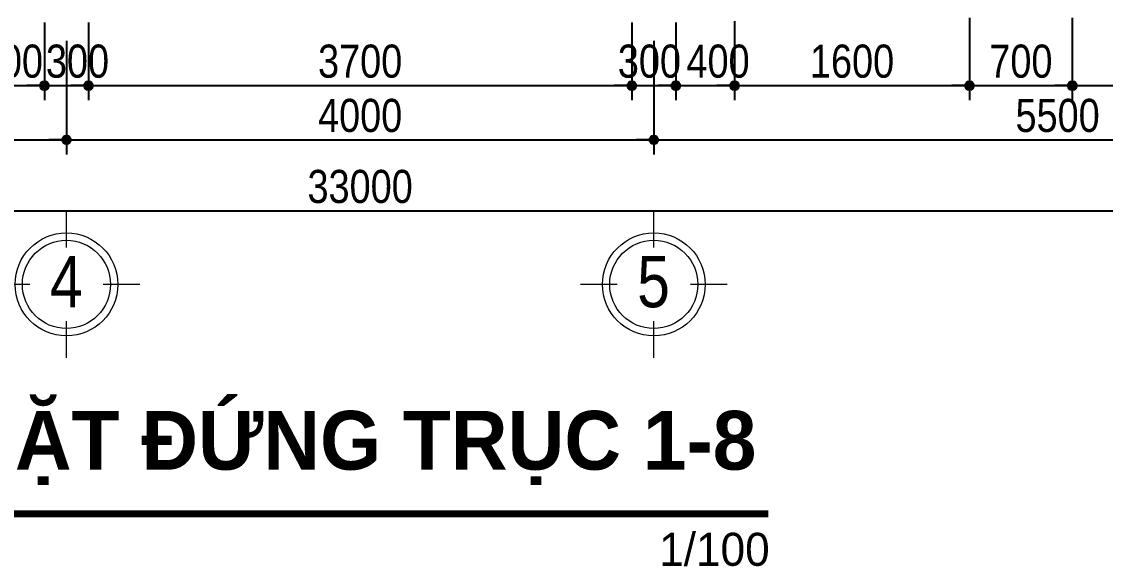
# Model space of a CAD drawing. Extents: x -79995 to 347433, y -157641 to 104789.
# Drawn here: x 1093 to 8473, y -33003 to -29297 of the extents above; entities that cross this region are included whole.
import ezdxf
from ezdxf.enums import TextEntityAlignment as Align

# ---------------------------------------------------------------- set-up
doc = ezdxf.new("R2010")
doc.units = 0
doc.layers.get('DEFPOINTS').update_dxf_attribs({"linetype": 'CONTINUOUS'})
for name, color, linetype in [('DIM', 1, 'CONTINUOUS'), ('TAGS', 60, 'CONTINUOUS'), ('TEXT', 7, 'CONTINUOUS')]:
    doc.layers.add(name, color=color, linetype=linetype)
doc.layers.add('TEN TRUC', color=3, linetype='CONTINUOUS', lineweight=18)
doc.styles.add('HEL-CONDENSE', font='')
doc.styles.add('SWISS-CONDENSE', font='')
doc.styles.add('VNI-HELVE-CONDENSEN', font='')
doc.styles.get('HEL-CONDENSE').set_extended_font_data('VNI-Helve-Condense')
doc.styles.get('SWISS-CONDENSE').set_extended_font_data('VNI-Swiss-Condense')
doc.styles.get('VNI-HELVE-CONDENSEN').set_extended_font_data('VNI-Helve-Condense')
doc.dimstyles.new('D100', dxfattribs={"dimtxt": 225, "dimasz": 1.2, "dimexe": 100, "dimexo": 0, "dimgap": 50, "dimtad": 1, "dimdec": 0, "dimzin": 13, "dimdsep": 46, "dimtxsty": 'HEL-CONDENSE', "dimblk": 'D50', "dimcen": 0, "dimclrd": 1, "dimclre": 1, "dimclrt": 7, "dimadec": 0, "dimazin": 0, "dimtfac": 1, "dimtdec": 0, "dimtmove": 0, "dimatfit": 3, "dimldrblk": 'D50', "dimfxl": 1, "dimtolj": 1, "dimtzin": 13, "dimarcsym": 0})

# ---------------------------------------------------------------- blocks, each defined once
blk = doc.blocks.new('D50')
at = {"layer": 'DIM'}
blk.add_hatch(color=256, dxfattribs=at).paths.add_polyline_path([(25, 0, 1), (-25, 0, 1)])
blk.add_line((25, 0), (100, 0), dxfattribs=at)
blk.add_circle((0, 0), 25, dxfattribs=at)
blk = doc.blocks.new('*D613')
at = {"layer": 'DEFPOINTS', "color": 0, "transparency": 16777216}
for p in [(-4101.5, -29428), (1398.5, -29428), (1398.5, -30101.4)]:
    blk.add_point(p, dxfattribs=at)
at = {"layer": 'DIM', "color": 1, "lineweight": -2, "transparency": 16777216}
for p, q in [((-4101.5, -29428), (-4101.5, -30201.4)), ((1398.5, -29428), (1398.5, -30201.4)), ((-4100.3, -30101.4), (1397.3, -30101.4))]:
    blk.add_line(p, q, dxfattribs=at)
at = {"layer": 'DIM', "color": 1, "lineweight": -2, "transparency": 16777216, "xscale": 1.199999999999999, "yscale": 1.199999999999999, "zscale": 1.199999999999999, "rotation": 180}
blk.add_blockref('D50', (-4101.5, -30101.4), dxfattribs=at)
at = {"layer": 'DIM', "color": 1, "lineweight": -2, "transparency": 16777216, "xscale": 1.199999999999999, "yscale": 1.199999999999999, "zscale": 1.199999999999999}
blk.add_blockref('D50', (1398.5, -30101.4), dxfattribs=at)
at = {"layer": 'DIM', "color": 7, "transparency": 16777216, "insert": (-1351.5, -29936.5), "char_height": 225, "attachment_point": 5, "style": 'HEL-CONDENSE'}
blk.add_mtext('\\A1;5500', dxfattribs=at)
blk = doc.blocks.new('*D614')
at = {"layer": 'DEFPOINTS', "color": 0, "transparency": 16777216}
for p in [(1398.5, -29428), (5398.5, -29428), (5398.5, -30101.4)]:
    blk.add_point(p, dxfattribs=at)
at = {"layer": 'DIM', "color": 1, "lineweight": -2, "transparency": 16777216}
for p, q in [((1398.5, -29428), (1398.5, -30201.4)), ((5398.5, -29428), (5398.5, -30201.4)), ((1399.7, -30101.4), (5397.3, -30101.4))]:
    blk.add_line(p, q, dxfattribs=at)
at = {"layer": 'DIM', "color": 1, "lineweight": -2, "transparency": 16777216, "xscale": 1.199999999999999, "yscale": 1.199999999999999, "zscale": 1.199999999999999, "rotation": 180}
blk.add_blockref('D50', (1398.5, -30101.4), dxfattribs=at)
at = {"layer": 'DIM', "color": 1, "lineweight": -2, "transparency": 16777216, "xscale": 1.199999999999999, "yscale": 1.199999999999999, "zscale": 1.199999999999999}
blk.add_blockref('D50', (5398.5, -30101.4), dxfattribs=at)
at = {"layer": 'DIM', "color": 7, "transparency": 16777216, "insert": (3398.5, -29936.5), "char_height": 225, "attachment_point": 5, "style": 'HEL-CONDENSE'}
blk.add_mtext('\\A1;4000', dxfattribs=at)
blk = doc.blocks.new('*D615')
at = {"layer": 'DEFPOINTS', "color": 0, "transparency": 16777216}
for p in [(5398.5, -29428), (10898.5, -29428), (10898.5, -30101.4)]:
    blk.add_point(p, dxfattribs=at)
at = {"layer": 'DIM', "color": 1, "lineweight": -2, "transparency": 16777216}
for p, q in [((5398.5, -29428), (5398.5, -30201.4)), ((10898.5, -29428), (10898.5, -30201.4)), ((5399.7, -30101.4), (10897.3, -30101.4))]:
    blk.add_line(p, q, dxfattribs=at)
at = {"layer": 'DIM', "color": 1, "lineweight": -2, "transparency": 16777216, "xscale": 1.199999999999999, "yscale": 1.199999999999999, "zscale": 1.199999999999999, "rotation": 180}
blk.add_blockref('D50', (5398.5, -30101.4), dxfattribs=at)
at = {"layer": 'DIM', "color": 1, "lineweight": -2, "transparency": 16777216, "xscale": 1.199999999999999, "yscale": 1.199999999999999, "zscale": 1.199999999999999}
blk.add_blockref('D50', (10898.5, -30101.4), dxfattribs=at)
at = {"layer": 'DIM', "color": 7, "transparency": 16777216, "insert": (8148.5, -29936.5), "char_height": 225, "attachment_point": 5, "style": 'HEL-CONDENSE'}
blk.add_mtext('\\A1;5500', dxfattribs=at)
blk = doc.blocks.new('*D618')
at = {"layer": 'DEFPOINTS', "color": 0, "transparency": 16777216}
for p in [(-13101.5, -29428), (19898.5, -29428), (19898.5, -30584.8)]:
    blk.add_point(p, dxfattribs=at)
at = {"layer": 'DIM', "color": 1, "lineweight": -2, "transparency": 16777216}
for p, q in [((-13101.5, -29428), (-13101.5, -30684.8)), ((19898.5, -29428), (19898.5, -30684.8)), ((-13100.3, -30584.8), (19897.3, -30584.8))]:
    blk.add_line(p, q, dxfattribs=at)
at = {"layer": 'DIM', "color": 1, "lineweight": -2, "transparency": 16777216, "xscale": 1.199999999999999, "yscale": 1.199999999999999, "zscale": 1.199999999999999, "rotation": 180}
blk.add_blockref('D50', (-13101.5, -30584.8), dxfattribs=at)
at = {"layer": 'DIM', "color": 1, "lineweight": -2, "transparency": 16777216, "xscale": 1.199999999999999, "yscale": 1.199999999999999, "zscale": 1.199999999999999}
blk.add_blockref('D50', (19898.5, -30584.8), dxfattribs=at)
at = {"layer": 'DIM', "color": 7, "transparency": 16777216, "insert": (3398.5, -30419.9), "char_height": 225, "attachment_point": 5, "style": 'HEL-CONDENSE'}
blk.add_mtext('\\A1;33000', dxfattribs=at)
blk = doc.blocks.new('A$C206177D3')
at = {"layer": 'TEN TRUC', "ltscale": 1000}
for p, q in [((-36.6, 240.1), (-36.6, 490.1)), ((-286.6, -9.9), (-536.6, -9.9)), ((463.4, -9.9), (213.4, -9.9)), ((-36.6, -509.9), (-36.6, -259.9))]:
    blk.add_line(p, q, dxfattribs=at)
blk.add_circle((-36.6, -9.9), 350, dxfattribs=at)
at = {"layer": 'TEN TRUC', "color": 254, "ltscale": 1000}
blk.add_circle((-36.6, -9.9), 300, dxfattribs=at)
blk = doc.blocks.new('*D704')
at = {"layer": 'DEFPOINTS', "color": 0, "linetype": 'Continuous', "transparency": 16777216}
for p in [(848.5, -29300.1), (1248.5, -29303.7), (1248.5, -29732.2)]:
    blk.add_point(p, dxfattribs=at)
at = {"layer": 'DIM', "color": 1, "linetype": 'Continuous', "lineweight": -2, "transparency": 16777216}
for p, q in [((848.5, -29300.1), (848.5, -29832.2)), ((1248.5, -29303.7), (1248.5, -29832.2)), ((849.7, -29732.2), (1247.3, -29732.2))]:
    blk.add_line(p, q, dxfattribs=at)
at = {"layer": 'DIM', "color": 1, "linetype": 'Continuous', "lineweight": -2, "transparency": 16777216, "xscale": 1.199999999999999, "yscale": 1.199999999999999, "zscale": 1.199999999999999, "rotation": 180}
blk.add_blockref('D50', (848.5, -29732.2), dxfattribs=at)
at = {"layer": 'DIM', "color": 1, "linetype": 'Continuous', "lineweight": -2, "transparency": 16777216, "xscale": 1.199999999999999, "yscale": 1.199999999999999, "zscale": 1.199999999999999}
blk.add_blockref('D50', (1248.5, -29732.2), dxfattribs=at)
at = {"layer": 'DIM', "color": 7, "linetype": 'Continuous', "transparency": 16777216, "insert": (1023.5, -29567.3), "char_height": 225, "attachment_point": 5, "style": 'HEL-CONDENSE'}
blk.add_mtext('\\A1;400', dxfattribs=at)
blk = doc.blocks.new('*D705')
at = {"layer": 'DEFPOINTS', "color": 0, "linetype": 'Continuous', "transparency": 16777216}
for p in [(1248.5, -29303.7), (1548.5, -29303.7), (1548.5, -29732.2)]:
    blk.add_point(p, dxfattribs=at)
at = {"layer": 'DIM', "color": 1, "linetype": 'Continuous', "lineweight": -2, "transparency": 16777216}
for p, q in [((1248.5, -29303.7), (1248.5, -29832.2)), ((1548.5, -29303.7), (1548.5, -29832.2)), ((1249.7, -29732.2), (1547.3, -29732.2))]:
    blk.add_line(p, q, dxfattribs=at)
at = {"layer": 'DIM', "color": 1, "linetype": 'Continuous', "lineweight": -2, "transparency": 16777216, "xscale": 1.199999999999999, "yscale": 1.199999999999999, "zscale": 1.199999999999999, "rotation": 180}
blk.add_blockref('D50', (1248.5, -29732.2), dxfattribs=at)
at = {"layer": 'DIM', "color": 1, "linetype": 'Continuous', "lineweight": -2, "transparency": 16777216, "xscale": 1.199999999999999, "yscale": 1.199999999999999, "zscale": 1.199999999999999}
blk.add_blockref('D50', (1548.5, -29732.2), dxfattribs=at)
at = {"layer": 'DIM', "color": 7, "linetype": 'Continuous', "transparency": 16777216, "insert": (1473.5, -29567.3), "char_height": 225, "attachment_point": 5, "style": 'HEL-CONDENSE'}
blk.add_mtext('\\A1;300', dxfattribs=at)
blk = doc.blocks.new('*D706')
at = {"layer": 'DEFPOINTS', "color": 0, "linetype": 'Continuous', "transparency": 16777216}
for p in [(1548.5, -29303.7), (5248.5, -29303.7), (5248.5, -29732.2)]:
    blk.add_point(p, dxfattribs=at)
at = {"layer": 'DIM', "color": 1, "linetype": 'Continuous', "lineweight": -2, "transparency": 16777216}
for p, q in [((1548.5, -29303.7), (1548.5, -29832.2)), ((5248.5, -29303.7), (5248.5, -29832.2)), ((1549.7, -29732.2), (5247.3, -29732.2))]:
    blk.add_line(p, q, dxfattribs=at)
at = {"layer": 'DIM', "color": 1, "linetype": 'Continuous', "lineweight": -2, "transparency": 16777216, "xscale": 1.199999999999999, "yscale": 1.199999999999999, "zscale": 1.199999999999999, "rotation": 180}
blk.add_blockref('D50', (1548.5, -29732.2), dxfattribs=at)
at = {"layer": 'DIM', "color": 1, "linetype": 'Continuous', "lineweight": -2, "transparency": 16777216, "xscale": 1.199999999999999, "yscale": 1.199999999999999, "zscale": 1.199999999999999}
blk.add_blockref('D50', (5248.5, -29732.2), dxfattribs=at)
at = {"layer": 'DIM', "color": 7, "linetype": 'Continuous', "transparency": 16777216, "insert": (3398.5, -29567.3), "char_height": 225, "attachment_point": 5, "style": 'HEL-CONDENSE'}
blk.add_mtext('\\A1;3700', dxfattribs=at)
blk = doc.blocks.new('*D707')
at = {"layer": 'DEFPOINTS', "color": 0, "linetype": 'Continuous', "transparency": 16777216}
for p in [(5248.5, -29303.7), (5548.5, -29303.7), (5548.5, -29732.2)]:
    blk.add_point(p, dxfattribs=at)
at = {"layer": 'DIM', "color": 1, "linetype": 'Continuous', "lineweight": -2, "transparency": 16777216}
for p, q in [((5248.5, -29303.7), (5248.5, -29832.2)), ((5548.5, -29303.7), (5548.5, -29832.2)), ((5249.7, -29732.2), (5547.3, -29732.2))]:
    blk.add_line(p, q, dxfattribs=at)
at = {"layer": 'DIM', "color": 1, "linetype": 'Continuous', "lineweight": -2, "transparency": 16777216, "xscale": 1.199999999999999, "yscale": 1.199999999999999, "zscale": 1.199999999999999, "rotation": 180}
blk.add_blockref('D50', (5248.5, -29732.2), dxfattribs=at)
at = {"layer": 'DIM', "color": 1, "linetype": 'Continuous', "lineweight": -2, "transparency": 16777216, "xscale": 1.199999999999999, "yscale": 1.199999999999999, "zscale": 1.199999999999999}
blk.add_blockref('D50', (5548.5, -29732.2), dxfattribs=at)
at = {"layer": 'DIM', "color": 7, "linetype": 'Continuous', "transparency": 16777216, "insert": (5368.5, -29567.3), "char_height": 225, "attachment_point": 5, "style": 'HEL-CONDENSE'}
blk.add_mtext('\\A1;300', dxfattribs=at)
blk = doc.blocks.new('*D708')
at = {"layer": 'DEFPOINTS', "color": 0, "linetype": 'Continuous', "transparency": 16777216}
for p in [(5948.5, -29293.2), (5548.5, -29303.7), (5948.5, -29732.2)]:
    blk.add_point(p, dxfattribs=at)
at = {"layer": 'DIM', "color": 1, "linetype": 'Continuous', "lineweight": -2, "transparency": 16777216}
for p, q in [((5948.5, -29293.2), (5948.5, -29832.2)), ((5548.5, -29303.7), (5548.5, -29832.2)), ((5549.7, -29732.2), (5947.3, -29732.2))]:
    blk.add_line(p, q, dxfattribs=at)
at = {"layer": 'DIM', "color": 1, "linetype": 'Continuous', "lineweight": -2, "transparency": 16777216, "xscale": 1.199999999999999, "yscale": 1.199999999999999, "zscale": 1.199999999999999, "rotation": 180}
blk.add_blockref('D50', (5548.5, -29732.2), dxfattribs=at)
at = {"layer": 'DIM', "color": 1, "linetype": 'Continuous', "lineweight": -2, "transparency": 16777216, "xscale": 1.199999999999999, "yscale": 1.199999999999999, "zscale": 1.199999999999999}
blk.add_blockref('D50', (5948.5, -29732.2), dxfattribs=at)
at = {"layer": 'DIM', "color": 7, "linetype": 'Continuous', "transparency": 16777216, "insert": (5836.2, -29567.3), "char_height": 225, "attachment_point": 5, "style": 'HEL-CONDENSE'}
blk.add_mtext('\\A1;400', dxfattribs=at)
blk = doc.blocks.new('*D709')
at = {"layer": 'DEFPOINTS', "color": 0, "linetype": 'Continuous', "transparency": 16777216}
for p in [(5948.5, -29293.2), (7548.5, -29270.9), (7548.5, -29732.2)]:
    blk.add_point(p, dxfattribs=at)
at = {"layer": 'DIM', "color": 1, "linetype": 'Continuous', "lineweight": -2, "transparency": 16777216}
for p, q in [((5948.5, -29293.2), (5948.5, -29832.2)), ((7548.5, -29270.9), (7548.5, -29832.2)), ((5949.7, -29732.2), (7547.3, -29732.2))]:
    blk.add_line(p, q, dxfattribs=at)
at = {"layer": 'DIM', "color": 1, "linetype": 'Continuous', "lineweight": -2, "transparency": 16777216, "xscale": 1.199999999999999, "yscale": 1.199999999999999, "zscale": 1.199999999999999, "rotation": 180}
blk.add_blockref('D50', (5948.5, -29732.2), dxfattribs=at)
at = {"layer": 'DIM', "color": 1, "linetype": 'Continuous', "lineweight": -2, "transparency": 16777216, "xscale": 1.199999999999999, "yscale": 1.199999999999999, "zscale": 1.199999999999999}
blk.add_blockref('D50', (7548.5, -29732.2), dxfattribs=at)
at = {"layer": 'DIM', "color": 7, "linetype": 'Continuous', "transparency": 16777216, "insert": (6748.5, -29567.3), "char_height": 225, "attachment_point": 5, "style": 'HEL-CONDENSE'}
blk.add_mtext('\\A1;1600', dxfattribs=at)
blk = doc.blocks.new('*D710')
at = {"layer": 'DEFPOINTS', "color": 0, "linetype": 'Continuous', "transparency": 16777216}
for p in [(7548.5, -29270.9), (8248.5, -29270.9), (8248.5, -29732.2)]:
    blk.add_point(p, dxfattribs=at)
at = {"layer": 'DIM', "color": 1, "linetype": 'Continuous', "lineweight": -2, "transparency": 16777216}
for p, q in [((7548.5, -29270.9), (7548.5, -29832.2)), ((8248.5, -29270.9), (8248.5, -29832.2)), ((7549.7, -29732.2), (8247.3, -29732.2))]:
    blk.add_line(p, q, dxfattribs=at)
at = {"layer": 'DIM', "color": 1, "linetype": 'Continuous', "lineweight": -2, "transparency": 16777216, "xscale": 1.199999999999999, "yscale": 1.199999999999999, "zscale": 1.199999999999999, "rotation": 180}
blk.add_blockref('D50', (7548.5, -29732.2), dxfattribs=at)
at = {"layer": 'DIM', "color": 1, "linetype": 'Continuous', "lineweight": -2, "transparency": 16777216, "xscale": 1.199999999999999, "yscale": 1.199999999999999, "zscale": 1.199999999999999}
blk.add_blockref('D50', (8248.5, -29732.2), dxfattribs=at)
at = {"layer": 'DIM', "color": 7, "linetype": 'Continuous', "transparency": 16777216, "insert": (7898.5, -29567.3), "char_height": 225, "attachment_point": 5, "style": 'HEL-CONDENSE'}
blk.add_mtext('\\A1;700', dxfattribs=at)
blk = doc.blocks.new('*D711')
at = {"layer": 'DEFPOINTS', "color": 0, "linetype": 'Continuous', "transparency": 16777216}
for p in [(8248.5, -29270.9), (10548.5, -29270.9), (10548.5, -29732.2)]:
    blk.add_point(p, dxfattribs=at)
at = {"layer": 'DIM', "color": 1, "linetype": 'Continuous', "lineweight": -2, "transparency": 16777216}
for p, q in [((8248.5, -29270.9), (8248.5, -29832.2)), ((10548.5, -29270.9), (10548.5, -29832.2)), ((8249.7, -29732.2), (10547.3, -29732.2))]:
    blk.add_line(p, q, dxfattribs=at)
at = {"layer": 'DIM', "color": 1, "linetype": 'Continuous', "lineweight": -2, "transparency": 16777216, "xscale": 1.199999999999999, "yscale": 1.199999999999999, "zscale": 1.199999999999999, "rotation": 180}
blk.add_blockref('D50', (8248.5, -29732.2), dxfattribs=at)
at = {"layer": 'DIM', "color": 1, "linetype": 'Continuous', "lineweight": -2, "transparency": 16777216, "xscale": 1.199999999999999, "yscale": 1.199999999999999, "zscale": 1.199999999999999}
blk.add_blockref('D50', (10548.5, -29732.2), dxfattribs=at)
at = {"layer": 'DIM', "color": 7, "linetype": 'Continuous', "transparency": 16777216, "insert": (9398.5, -29567.3), "char_height": 225, "attachment_point": 5, "style": 'HEL-CONDENSE'}
blk.add_mtext('\\A1;2300', dxfattribs=at)

msp = doc.modelspace()

# ---------------------------------------------------------------- linework, layer by layer
at = {"layer": 'TEXT', "color": 7, "linetype": 'ByBlock', "const_width": 48.75}
msp.add_lwpolyline([(6178.514, -32646.353), (1343.336, -32646.353), (6178.514, -32646.353), (159.133, -32646.353)], dxfattribs=at)

# ---------------------------------------------------------------- block references
at = {"layer": 'TAGS', "ltscale": 1000}
ref = msp.add_blockref('A$C206177D3', (1435.074, -31074.92), dxfattribs=at)
ref.add_attrib('A', '4', dxfattribs={"color": 7, "ltscale": 1000, "height": 350, "style": 'VNI-HELVE-CONDENSEN'}).set_placement((1396.77, -31240.558), align=Align.CENTER)
ref = msp.add_blockref('A$C206177D3', (5435.074, -31074.92), dxfattribs=at)
ref.add_attrib('A', '5', dxfattribs={"color": 7, "ltscale": 1000, "height": 350, "style": 'VNI-HELVE-CONDENSEN'}).set_placement((5396.77, -31240.558), align=Align.CENTER)

# ---------------------------------------------------------------- texts
at = {"layer": 'TEXT', "color": 7, "insert": (601.551, -31945.754), "char_height": 400, "attachment_point": 1, "style": 'SWISS-CONDENSE'}
msp.add_mtext('{\\fVNI-Avo|b1|i0|c0|p2;MAËT ÑÖÙNG TRUÏC 1-8}', dxfattribs=at)
at = {"layer": 'TEXT', "color": 7, "linetype": 'ByBlock', "insert": (5434.795, -32775.193), "char_height": 225, "attachment_point": 1, "style": 'SWISS-CONDENSE'}
msp.add_mtext('{\\fVNI-Avo|b0|i0|c0|p2;1/100}', dxfattribs=at)

# ---------------------------------------------------------------- dimensions: what is measured, and where the dimension line sits
at = {"layer": 'DIM', "linetype": 'Continuous'}
for base, p1, p2, picture, middle in [((5948.452, -29732.233), (5548.452, -29303.679), (5948.452, -29293.211), '*D708', (5836.22, -29732.233)), ((1248.452, -29732.233), (848.452, -29300.122), (1248.452, -29303.679), '*D704', (1023.452, -29732.233)), ((1548.452, -29732.233), (1248.452, -29303.679), (1548.452, -29303.679), '*D705', (1473.452, -29732.233)), ((5548.452, -29732.233), (5248.452, -29303.679), (5548.452, -29303.679), '*D707', (5368.452, -29732.233))]:
    dim = msp.add_linear_dim(base=base, p1=p1, p2=p2, dimstyle='D100', override={"dimtmove": 1}, dxfattribs=at)
    dim.commit()
    dim.dimension.update_dxf_attribs({"geometry": picture, "text_midpoint": middle, "dimtype": 160})
for base, p1, p2, picture, middle in [((7548.452, -29732.233), (5948.452, -29293.211), (7548.452, -29270.907), '*D709', (6748.452, -29567.333)), ((8248.452, -29732.233), (7548.452, -29270.907), (8248.452, -29270.907), '*D710', (7898.452, -29567.333)), ((10548.452, -29732.233), (8248.452, -29270.907), (10548.452, -29270.907), '*D711', (9398.452, -29567.333)), ((5248.452, -29732.233), (1548.452, -29303.679), (5248.452, -29303.679), '*D706', (3398.452, -29567.333))]:
    dim = msp.add_linear_dim(base=base, p1=p1, p2=p2, dimstyle='D100', override={"dimtmove": 1}, dxfattribs=at)
    dim.commit()
    dim.dimension.update_dxf_attribs({"geometry": picture, "text_midpoint": middle})
at = {"layer": 'DIM'}
dim = msp.add_aligned_dim(p1=(-13101.548, -29427.965), p2=(19898.452, -29427.965), distance=-1156.809, dimstyle='D100', dxfattribs=at)
dim.commit()
dim.dimension.update_dxf_attribs({"geometry": '*D618', "text_midpoint": (3398.452, -30419.873)})
for base, p1, p2, picture, middle in [((1398.452, -30101.415), (-4101.548, -29427.965), (1398.452, -29427.965), '*D613', (-1351.548, -29936.515)), ((5398.452, -30101.415), (1398.452, -29427.965), (5398.452, -29427.965), '*D614', (3398.452, -29936.515)), ((10898.452, -30101.415), (5398.452, -29427.965), (10898.452, -29427.965), '*D615', (8148.452, -29936.515))]:
    dim = msp.add_linear_dim(base=base, p1=p1, p2=p2, angle=180, dimstyle='D100', override={"dimtmove": 1}, dxfattribs=at)
    dim.commit()
    dim.dimension.update_dxf_attribs({"geometry": picture, "text_midpoint": middle})

doc.saveas('drawing.dxf')
